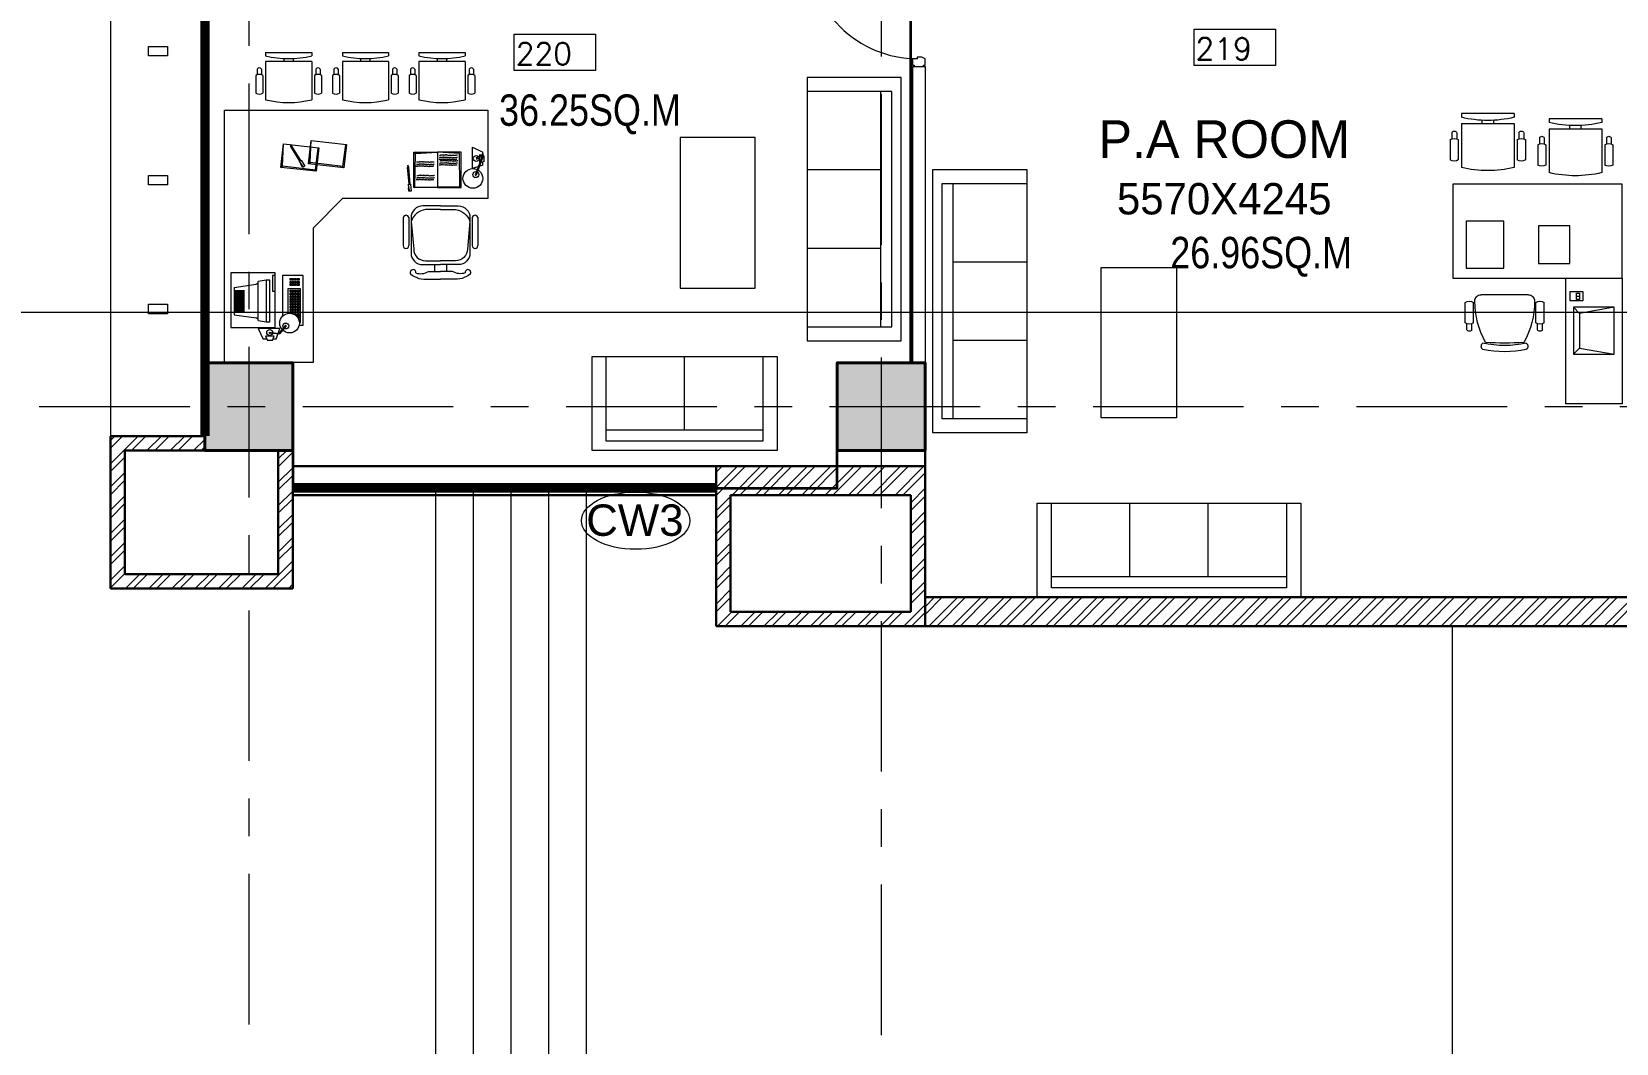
# Model space of a CAD drawing. Header units: millimetres. Extents: x 24487468 to 24959437, y -333213 to 842934.
# Drawn here: x 24713975 to 24726606, y 60625 to 68689 of the extents above; entities that cross this region are included whole.
import ezdxf

# ---------------------------------------------------------------- set-up
doc = ezdxf.new("R2010")
doc.units = ezdxf.units.MM
doc.header["$MEASUREMENT"] = 0
doc.linetypes.add('Centreline', pattern=[21, 12, -3, 3, -3])
for name, color, linetype, lineweight in [('A 0.13 dw', 175, 'Continuous', 5), ('A 0.13furniture', 30, 'Continuous', 0), ('A-DIM', 155, 'Continuous', 9), ('AREA', 7, 'Continuous', 5), ('COLUMN', 12, 'Continuous', 40), ('FALSE CEILING', 7, 'Continuous', 35), ('HACTH', 8, 'Continuous', 0), ('hatch', 9, 'Continuous', 0), ('p1 plan grid lck', 6, 'Continuous', 5), ('room number', 99, 'Continuous', 20), ('text', 7, 'Continuous', 15), ('TEXT ROOM @ 1', 3, 'Continuous', 15), ('wall', 53, 'Continuous', 15), ('Wall1', 37, 'Continuous', 30), ('WALL2', 4, 'Continuous', 15), ('win shutters', 140, 'Continuous', 25)]:
    doc.layers.add(name, color=color, linetype=linetype, lineweight=lineweight)
doc.styles.add('arial', font='times.ttf')
doc.styles.add('ATTR', font='romans.shx', dxfattribs={"width": 0.8, "height": 0.48})
doc.styles.add('ordinary', font='arial.ttf')
doc.styles.add('ROMANS', font='romans__.ttf')
doc.styles.add('Tahoma', font='technic_.ttf')

# ---------------------------------------------------------------- blocks, each defined once
blk = doc.blocks.new('column 350')
at = {"layer": 'COLUMN', "ltscale": 100}
h = blk.add_hatch(color=256, dxfattribs=at)
h.dxf.hatch_style = 1
h.paths.add_polyline_path([(1327.5, 1037.5), (627.5, 1037.5), (627.5, 337.5), (1327.5, 337.5)])
blk.add_lwpolyline([(627.5, 1037.5), (1327.5, 1037.5), (1327.5, 337.5), (627.5, 337.5)], close=True, dxfattribs=at)
blk = doc.blocks.new('*U36')
at = {"layer": 'room number'}
blk.add_lwpolyline([(45.9, 40.4), (45.9, 240.4), (490.9, 240.4), (490.9, 40.4)], close=True, dxfattribs=at)
at = {"layer": 'room number', "style": 'ROMANS'}
blk.add_attdef('ROOM_NUM', (53.1, 72.5), '', height=120, dxfattribs=at)
blk = doc.blocks.new('SEC')
at = {"layer": 'HACTH', "ltscale": 100}
blk.add_lwpolyline([(-25663, 0), (-60348, 0), (-60348, 3449), (-59923, 2854)], dxfattribs=at)
blk = doc.blocks.new('Door1000-flat-3')
at = {"layer": 'A 0.13 dw'}
for p, q in [((-38, 0), (-38, -12)), ((38, 0), (-38, 0)), ((-38, -12), (-50, -12)), ((-50, -12), (-50, -63)), ((-50, -63), (-25, -75)), ((-25, -75), (12, -75)), ((12, -75), (12, -63)), ((12, -63), (50, -63)), ((38, -12), (38, 0)), ((50, -12), (38, -12)), ((50, -63), (50, -12)), ((-50, -937), (-25, -925)), ((-50, -988), (-50, -937)), ((-38, -988), (-50, -988)), ((-38, -1000), (-38, -988)), ((38, -1000), (-38, -1000)), ((-25, -925), (12, -925)), ((12, -925), (12, -937)), ((12, -925), (886, -925)), ((12, -937), (50, -937)), ((12, -937), (886, -937)), ((50, -988), (38, -988)), ((38, -988), (38, -1000)), ((50, -937), (50, -988))]:
    blk.add_line(p, q, dxfattribs=at)
blk.add_lwpolyline([(886, -937), (886, -937, 0.414214), (12, -63)], format="xyb", dxfattribs=at)
blk = doc.blocks.new('Executive Armchair 1-flat-5-flat-1')
at = {"layer": 'A 0.13furniture'}
for p, q in [((-207.9205, 299.7425), (-369.9195, 299.7425)), ((-152.609, 286.8125), (-201.71775, 286.7925)), ((-80.00175, 209.8875), (-430.05475, 209.8875)), ((-207.9205, 234.94), (-369.9195, 234.94)), ((-152.68875, 247.275), (-200.6105, 247.28)), ((-80.00175, -209.89), (-80.00175, 209.8875)), ((0, 210), (-30.0025, 210)), ((0, 210), (0, -210)), ((-53.85975, 45), (-80.00175, 45)), ((-80.00175, -45), (-53.8405, -45)), ((-80.00175, -209.89), (-430.001, -209.89)), ((-207.9205, -234.9425), (-369.9195, -234.9425)), ((-152.68875, -247.2775), (-200.6105, -247.2825)), ((0, -210), (-30.0025, -210)), ((-207.9205, -299.745), (-369.9195, -299.745)), ((-152.609, -286.815), (-201.71775, -286.795))]:
    blk.add_line(p, q, dxfattribs=at)
for centre, radius, start, end in [((-316.09875, 267.3425), 62.82115, 148.951400001, 211.048700002), ((-261.74125, 267.3425), 62.82123, 328.951400001, 31.04859), ((-161.7745, 267.0625), 21.77348, 294.664000001, 65.104889999), ((439.44675, 0.11), 894.44925, 166.435999999, 193.5788), ((839.5795, 0), 894.58, 166.423299999, 193.576700001), ((-316.099, -267.3425), 62.821, 148.951299998, 211.048700002), ((-261.741, -267.3425), 62.821, 328.951299998, 31.04867), ((-161.7745, -267.065), 21.77342, 294.894900003, 65.336150001)]:
    blk.add_arc(centre, radius, start, end, dxfattribs=at)
at = {"layer": 'A 0.13furniture', "style": 'ATTR', "text_generation_flag": 4, "width": 0.8, "flags": 9}
blk.add_attdef('ESTCODE', (0, 0), '', height=0.1199, rotation=90, dxfattribs=at)
blk = doc.blocks.new('Executive Armchair 1-flat-6-flat-1')
at = {"layer": 'A 0.13furniture'}
for p, q in [((-207.9205, 299.7425), (-369.9195, 299.7425)), ((-152.609, 286.8125), (-201.71775, 286.7925)), ((-80.00175, 209.8875), (-430.05475, 209.8875)), ((-207.9205, 234.94), (-369.9195, 234.94)), ((-152.68875, 247.275), (-200.6105, 247.28)), ((-80.00175, -209.89), (-80.00175, 209.8875)), ((0, 210), (-30.0025, 210)), ((0, 210), (0, -210)), ((-53.85975, 45), (-80.00175, 45)), ((-80.00175, -45), (-53.8405, -45)), ((-80.00175, -209.89), (-430.001, -209.89)), ((-207.9205, -234.9425), (-369.9195, -234.9425)), ((-152.68875, -247.2775), (-200.6105, -247.2825)), ((0, -210), (-30.0025, -210)), ((-207.9205, -299.745), (-369.9195, -299.745)), ((-152.609, -286.815), (-201.71775, -286.795))]:
    blk.add_line(p, q, dxfattribs=at)
for centre, radius, start, end in [((-316.09875, 267.3425), 62.82115, 148.951400001, 211.048700002), ((-261.74125, 267.3425), 62.82123, 328.951400001, 31.04859), ((-161.7745, 267.0625), 21.77348, 294.664000001, 65.104889999), ((439.44675, 0.11), 894.44925, 166.435999999, 193.5788), ((839.5795, 0), 894.58, 166.423299999, 193.576700001), ((-316.099, -267.3425), 62.821, 148.951299998, 211.048700002), ((-261.741, -267.3425), 62.821, 328.951299998, 31.04867), ((-161.7745, -267.065), 21.77342, 294.894900003, 65.336150001)]:
    blk.add_arc(centre, radius, start, end, dxfattribs=at)
at = {"layer": 'A 0.13furniture', "style": 'ATTR', "text_generation_flag": 4, "width": 0.8, "flags": 9}
blk.add_attdef('ESTCODE', (0, 0), '', height=0.1199, rotation=90, dxfattribs=at)
blk = doc.blocks.new('sdfsdfsdf')
at = {"layer": 'A 0.13furniture'}
for p, q in [((-162023, -615733), (-162014, -615531)), ((-161955, -615537), (-161948, -615556)), ((-161939, -615551), (-161955, -615537)), ((-161866, -615687), (-161948, -615556)), ((-161857, -615681), (-161939, -615551)), ((-161771, -615701), (-161762, -615499)), ((-161725, -615770), (-161698, -615571)), ((-161698, -615571), (-161693, -615568)), ((-161473, -615738), (-161446, -615540)), ((-161446, -615540), (-161442, -615536)), ((-160827, -615607), (-160813, -615620)), ((-160813, -615620), (-160612, -615607)), ((-160411, -615620), (-160612, -615607)), ((-160608, -615925), (-160608, -615607)), ((-160294, -615755), (-160294, -615561)), ((-160294, -615561), (-160199, -615607)), ((-160199, -615640), (-160199, -615607)), ((-162038, -615745), (-162023, -615733)), ((-161725, -615770), (-162023, -615733)), ((-161869, -615689), (-161857, -615681)), ((-161835, -615743), (-161869, -615689)), ((-161857, -615681), (-161854, -615680)), ((-161852, -615715), (-161856, -615717)), ((-161839, -615744), (-161856, -615717)), ((-161854, -615680), (-161820, -615734)), ((-161835, -615741), (-161852, -615715)), ((-161835, -615741), (-161839, -615744)), ((-161820, -615734), (-161835, -615743)), ((-161786, -615713), (-161771, -615701)), ((-161473, -615738), (-161771, -615701)), ((-161466, -615749), (-161473, -615738)), ((-160882, -615726), (-160885, -615746)), ((-160871, -615899), (-160885, -615746)), ((-160874, -615745), (-160882, -615726)), ((-160860, -615898), (-160874, -615745)), ((-160817, -615921), (-160813, -615620)), ((-160407, -615921), (-160411, -615620)), ((-160199, -615724), (-160294, -615755)), ((-160197, -615623), (-160266, -615806)), ((-160261, -615659), (-160197, -615623)), ((-160192, -615633), (-160260, -615815)), ((-160257, -615669), (-160192, -615633)), ((-160226, -615705), (-160226, -615627)), ((-160226, -615627), (-160188, -615645)), ((-160188, -615692), (-160226, -615705)), ((-160199, -615724), (-160199, -615696)), ((-160188, -615692), (-160188, -615645)), ((-161725, -615770), (-161717, -615781)), ((-160875, -615899), (-160860, -615898)), ((-160869, -615963), (-160875, -615899)), ((-160860, -615898), (-160857, -615898)), ((-160857, -615898), (-160851, -615962)), ((-161746, -616298), (-161478, -616030)), ((-160871, -615930), (-160875, -615931)), ((-160872, -615962), (-160875, -615931)), ((-160868, -615961), (-160872, -615962)), ((-160868, -615961), (-160871, -615930)), ((-160851, -615962), (-160869, -615963)), ((-160827, -615929), (-160817, -615921)), ((-160817, -615921), (-160616, -615925)), ((-160616, -615925), (-160612, -615929)), ((-160407, -615921), (-160608, -615925)), ((-160925, -616203), (-160925, -616458)), ((-160873, -616203), (-160873, -616458)), ((-160296, -616203), (-160296, -616458)), ((-160244, -616203), (-160244, -616458)), ((-162495, -616707), (-162495, -617205)), ((-162092, -616707), (-162495, -616707)), ((-162116, -616731), (-162116, -616873)), ((-162092, -616731), (-162116, -616731)), ((-162092, -617205), (-162092, -616707)), ((-162024, -616731), (-162024, -617102)), ((-161835, -616731), (-162024, -616731)), ((-161835, -617181), (-161835, -616731)), ((-160638, -616631), (-160638, -616694)), ((-160531, -616631), (-160531, -616694)), ((-162464, -616838), (-162265, -616808)), ((-162464, -616838), (-162464, -617087)), ((-162464, -616866), (-162370, -616866)), ((-162464, -616877), (-162370, -616877)), ((-162464, -616887), (-162370, -616887)), ((-162464, -616898), (-162370, -616898)), ((-162464, -616909), (-162370, -616909)), ((-162173, -616773), (-162245, -616784)), ((-162245, -617140), (-162245, -616784)), ((-162173, -616773), (-162173, -617151)), ((-162139, -616773), (-162173, -616773)), ((-162139, -617151), (-162139, -616773)), ((-162116, -616873), (-162092, -616873)), ((-161977, -616850), (-161977, -617076)), ((-161859, -616850), (-161977, -616850)), ((-161859, -617158), (-161859, -616850)), ((-162464, -616920), (-162370, -616920)), ((-162464, -616930), (-162370, -616930)), ((-162464, -616941), (-162370, -616941)), ((-162464, -616941), (-162370, -616941)), ((-162464, -616952), (-162370, -616952)), ((-162464, -616963), (-162370, -616963)), ((-162464, -616973), (-162370, -616973)), ((-162464, -616984), (-162370, -616984)), ((-162464, -616995), (-162370, -616995)), ((-162464, -617005), (-162370, -617005)), ((-162464, -617016), (-162370, -617016)), ((-162464, -617027), (-162370, -617027)), ((-162464, -617038), (-162370, -617038)), ((-162464, -617048), (-162370, -617048)), ((-162464, -617059), (-162370, -617059)), ((-162464, -617087), (-162265, -617116)), ((-162245, -617140), (-162173, -617151)), ((-162173, -617151), (-162139, -617151)), ((-162056, -617257), (-161999, -617188)), ((-162047, -617262), (-161990, -617194)), ((-161872, -617181), (-161835, -617181)), ((-161870, -617158), (-161859, -617158)), ((-162495, -617205), (-162092, -617205)), ((-162245, -617214), (-162199, -617309)), ((-162050, -617214), (-162245, -617214)), ((-162166, -617309), (-162199, -617309)), ((-162101, -617283), (-162179, -617283)), ((-162179, -617283), (-162161, -617321)), ((-162114, -617321), (-162161, -617321)), ((-162146, -617247), (-162056, -617257)), ((-162136, -617251), (-162047, -617262)), ((-162114, -617321), (-162101, -617283)), ((-162082, -617309), (-162110, -617309)), ((-162082, -617309), (-162050, -617214))]:
    blk.add_line(p, q, dxfattribs=at)
for points in [[(-162552, -616019), (-162552, -615224), (-160152, -615224), (-160152, -615734)], [(-160152, -615734), (-160152, -616030), (-161478, -616030)], [(-161746, -616298), (-161746, -617524), (-162552, -617524), (-162552, -616019)], [(-161922, -617083), (-161915, -617083), (-161915, -617086)], [(-161910, -617089), (-161910, -617083), (-161902, -617083), (-161902, -617096)], [(-161892, -617105), (-161886, -617105), (-161886, -617112)], [(-161876, -617131), (-161872, -617131), (-161872, -617146), (-161872, -617146)]]:
    blk.add_lwpolyline(points, dxfattribs=at)
for points in [[(-161693, -615568), (-161717, -615781), (-162038, -615745), (-162014, -615531)], [(-161442, -615536), (-161466, -615749), (-161786, -615713), (-161762, -615499)], [(-160612, -615929), (-160827, -615929), (-160827, -615607), (-160612, -615607)], [(-160612, -615929), (-160397, -615929), (-160397, -615607), (-160612, -615607)], [(-161945, -616758), (-161945, -616773), (-161954, -616773), (-161954, -616758)], [(-161930, -616758), (-161930, -616773), (-161939, -616773), (-161939, -616758)], [(-161915, -616758), (-161915, -616773), (-161924, -616773), (-161924, -616758)], [(-161902, -616758), (-161902, -616773), (-161910, -616773), (-161910, -616758)], [(-161886, -616758), (-161886, -616773), (-161895, -616773), (-161895, -616758)], [(-161872, -616758), (-161872, -616773), (-161880, -616773), (-161880, -616758)], [(-161945, -616784), (-161945, -616799), (-161954, -616799), (-161954, -616784)], [(-161945, -616806), (-161945, -616821), (-161954, -616821), (-161954, -616806)], [(-161945, -616865), (-161945, -616881), (-161954, -616881), (-161954, -616865)], [(-161945, -616891), (-161945, -616906), (-161954, -616906), (-161954, -616891)], [(-161930, -616784), (-161930, -616799), (-161939, -616799), (-161939, -616784)], [(-161930, -616806), (-161930, -616821), (-161939, -616821), (-161939, -616806)], [(-161930, -616865), (-161930, -616881), (-161939, -616881), (-161939, -616865)], [(-161930, -616891), (-161930, -616906), (-161939, -616906), (-161939, -616891)], [(-161915, -616784), (-161915, -616799), (-161924, -616799), (-161924, -616784)], [(-161915, -616806), (-161915, -616821), (-161924, -616821), (-161924, -616806)], [(-161915, -616865), (-161915, -616881), (-161924, -616881), (-161924, -616865)], [(-161915, -616891), (-161915, -616906), (-161924, -616906), (-161924, -616891)], [(-161902, -616784), (-161902, -616799), (-161910, -616799), (-161910, -616784)], [(-161902, -616806), (-161902, -616821), (-161910, -616821), (-161910, -616806)], [(-161902, -616865), (-161902, -616881), (-161910, -616881), (-161910, -616865)], [(-161902, -616891), (-161902, -616906), (-161910, -616906), (-161910, -616891)], [(-161886, -616784), (-161886, -616799), (-161895, -616799), (-161895, -616784)], [(-161886, -616806), (-161886, -616821), (-161895, -616821), (-161895, -616806)], [(-161886, -616865), (-161886, -616881), (-161895, -616881), (-161895, -616865)], [(-161886, -616891), (-161886, -616906), (-161895, -616906), (-161895, -616891)], [(-161872, -616784), (-161872, -616799), (-161880, -616799), (-161880, -616784)], [(-161872, -616806), (-161872, -616821), (-161880, -616821), (-161880, -616806)], [(-161872, -616865), (-161872, -616881), (-161880, -616881), (-161880, -616865)], [(-161872, -616891), (-161872, -616906), (-161880, -616906), (-161880, -616891)], [(-161945, -616914), (-161945, -616929), (-161954, -616929), (-161954, -616914)], [(-161945, -616940), (-161945, -616955), (-161954, -616955), (-161954, -616940)], [(-161945, -616960), (-161945, -616976), (-161954, -616976), (-161954, -616960)], [(-161945, -616986), (-161945, -617001), (-161954, -617001), (-161954, -616986)], [(-161945, -617009), (-161945, -617024), (-161954, -617024), (-161954, -617009)], [(-161945, -617035), (-161945, -617050), (-161954, -617050), (-161954, -617035)], [(-161930, -616914), (-161930, -616929), (-161939, -616929), (-161939, -616914)], [(-161930, -616940), (-161930, -616955), (-161939, -616955), (-161939, -616940)], [(-161930, -616960), (-161930, -616976), (-161939, -616976), (-161939, -616960)], [(-161930, -616986), (-161930, -617001), (-161939, -617001), (-161939, -616986)], [(-161930, -617009), (-161930, -617024), (-161939, -617024), (-161939, -617009)], [(-161930, -617035), (-161930, -617050), (-161939, -617050), (-161939, -617035)], [(-161915, -616914), (-161915, -616929), (-161924, -616929), (-161924, -616914)], [(-161915, -616940), (-161915, -616955), (-161924, -616955), (-161924, -616940)], [(-161915, -616960), (-161915, -616976), (-161924, -616976), (-161924, -616960)], [(-161915, -616986), (-161915, -617001), (-161924, -617001), (-161924, -616986)], [(-161915, -617009), (-161915, -617024), (-161924, -617024), (-161924, -617009)], [(-161915, -617035), (-161915, -617050), (-161924, -617050), (-161924, -617035)], [(-161902, -616914), (-161902, -616929), (-161910, -616929), (-161910, -616914)], [(-161902, -616940), (-161902, -616955), (-161910, -616955), (-161910, -616940)], [(-161902, -616960), (-161902, -616976), (-161910, -616976), (-161910, -616960)], [(-161902, -616986), (-161902, -617001), (-161910, -617001), (-161910, -616986)], [(-161902, -617009), (-161902, -617024), (-161910, -617024), (-161910, -617009)], [(-161902, -617035), (-161902, -617050), (-161910, -617050), (-161910, -617035)], [(-161886, -616914), (-161886, -616929), (-161895, -616929), (-161895, -616914)], [(-161886, -616940), (-161886, -616955), (-161895, -616955), (-161895, -616940)], [(-161886, -616960), (-161886, -616976), (-161895, -616976), (-161895, -616960)], [(-161886, -616986), (-161886, -617001), (-161895, -617001), (-161895, -616986)], [(-161886, -617009), (-161886, -617024), (-161895, -617024), (-161895, -617009)], [(-161886, -617035), (-161886, -617050), (-161895, -617050), (-161895, -617035)], [(-161872, -616914), (-161872, -616929), (-161880, -616929), (-161880, -616914)], [(-161872, -616940), (-161872, -616955), (-161880, -616955), (-161880, -616940)], [(-161872, -616960), (-161872, -616976), (-161880, -616976), (-161880, -616960)], [(-161872, -616986), (-161872, -617001), (-161880, -617001), (-161880, -616986)], [(-161872, -617009), (-161872, -617024), (-161880, -617024), (-161880, -617009)], [(-161872, -617035), (-161872, -617050), (-161880, -617050), (-161880, -617035)], [(-161945, -617057), (-161945, -617072), (-161954, -617072), (-161954, -617057)], [(-161930, -617057), (-161930, -617072), (-161939, -617072), (-161939, -617057)], [(-161915, -617057), (-161915, -617072), (-161924, -617072), (-161924, -617057)], [(-161902, -617057), (-161902, -617072), (-161910, -617072), (-161910, -617057)], [(-161886, -617057), (-161886, -617072), (-161895, -617072), (-161895, -617057)], [(-161886, -617083), (-161886, -617098), (-161895, -617098), (-161895, -617083)], [(-161872, -617057), (-161872, -617072), (-161880, -617072), (-161880, -617057)], [(-161872, -617083), (-161872, -617098), (-161880, -617098), (-161880, -617083)], [(-161872, -617105), (-161872, -617120), (-161880, -617120), (-161880, -617105)]]:
    blk.add_lwpolyline(points, close=True, dxfattribs=at)
for points in [[(-160584, -616096), (-160746, -616096, 0.414214), (-160853, -616203), (-160853, -616526, 0.418376), (-160746, -616631), (-160584, -616631)], [(-160584, -616130), (-160721, -616130, 0.28028), (-160853, -616237), (-160829, -616490, 0.418376), (-160721, -616596), (-160584, -616596)], [(-160584, -616096), (-160423, -616096, -0.414214), (-160316, -616203), (-160316, -616526, -0.418376), (-160423, -616631), (-160584, -616631)], [(-160584, -616130), (-160447, -616130, -0.28028), (-160316, -616237), (-160340, -616490, -0.418376), (-160447, -616596), (-160584, -616596)], [(-160858, -616716, 0.207066), (-160694, -616763), (-160584, -616763)], [(-160809, -616707, 0.214578), (-160695, -616694), (-160584, -616694)], [(-160360, -616707, -0.214578), (-160474, -616694), (-160584, -616694)], [(-160311, -616716, -0.207066), (-160475, -616763), (-160584, -616763)]]:
    blk.add_lwpolyline(points, format="xyb", dxfattribs=at)
for centre, radius in [((-160259, -615664), 27.1), ((-160290, -615846), 89.7), ((-160263, -615811), 27.1), ((-161960, -617164), 89.7), ((-161994, -617190), 27.1), ((-162141, -617249), 27.1)]:
    blk.add_circle(centre, radius, dxfattribs=at)
for centre, radius, start, end in [((-160259, -615664), 5.37, 290.2362, 110.2362), ((-160263, -615811), 5.37, 124.9751, 304.9751), ((-160899, -616208), 26.3, 10.358, 169.4219), ((-160270, -616208), 26.3, 10.5781, 169.642), ((-160899, -616458), 25.9, 180, 0), ((-160270, -616458), 25.9, 180, 0), ((-160835, -616703), 26.3, 352.4652, 210.1772), ((-160334, -616703), 26.3, 329.8228, 187.5348), ((-162269, -616785), 23.8, 276.4338, 2.748), ((-162269, -617139), 23.8, 357.252, 83.5662), ((-161995, -617191), 5.37, 325.0249, 145.0249), ((-162141, -617249), 5.37, 159.7638, 339.7638)]:
    blk.add_arc(centre, radius, start, end, dxfattribs=at)
for points in [[(-160646, -615735), (-160657, -615736), (-160663, -615737), (-160671, -615736), (-160676, -615737), (-160685, -615736), (-160690, -615739), (-160699, -615734), (-160703, -615737), (-160714, -615734), (-160718, -615737), (-160725, -615734), (-160727, -615736), (-160747, -615733), (-160749, -615736), (-160755, -615733), (-160771, -615734), (-160774, -615731), (-160777, -615734), (-160781, -615733), (-160784, -615734), (-160793, -615735), (-160799, -615736), (-160803, -615734), (-160806, -615737), (-160807, -615736), (-160808, -615736)], [(-160642, -615718), (-160653, -615719), (-160658, -615721), (-160667, -615719), (-160672, -615721), (-160680, -615719), (-160686, -615722), (-160694, -615718), (-160698, -615721), (-160709, -615718), (-160713, -615721), (-160720, -615718), (-160723, -615719), (-160742, -615716), (-160745, -615719), (-160750, -615716), (-160767, -615717), (-160770, -615715), (-160772, -615718), (-160776, -615716), (-160779, -615718), (-160789, -615718), (-160794, -615719), (-160798, -615718), (-160801, -615720), (-160802, -615719), (-160804, -615719)], [(-160641, -615697), (-160652, -615698), (-160657, -615699), (-160666, -615698), (-160671, -615699), (-160679, -615698), (-160685, -615701), (-160693, -615697), (-160697, -615699), (-160708, -615697), (-160712, -615699), (-160719, -615697), (-160722, -615698), (-160741, -615695), (-160744, -615698), (-160749, -615695), (-160766, -615696), (-160769, -615694), (-160771, -615696), (-160775, -615695), (-160778, -615696), (-160788, -615697), (-160793, -615698), (-160797, -615696), (-160800, -615699), (-160801, -615698), (-160803, -615698)], [(-160435, -615672), (-160446, -615674), (-160452, -615675), (-160460, -615673), (-160465, -615675), (-160474, -615673), (-160479, -615676), (-160488, -615672), (-160491, -615675), (-160503, -615672), (-160507, -615675), (-160514, -615672), (-160516, -615674), (-160536, -615670), (-160538, -615673), (-160544, -615670), (-160560, -615672), (-160563, -615669), (-160566, -615672), (-160570, -615670), (-160572, -615672), (-160582, -615672), (-160588, -615673), (-160592, -615672), (-160594, -615675), (-160596, -615673), (-160597, -615673)], [(-160434, -615724), (-160445, -615725), (-160450, -615726), (-160459, -615725), (-160464, -615726), (-160473, -615725), (-160478, -615728), (-160486, -615723), (-160490, -615726), (-160502, -615723), (-160505, -615726), (-160513, -615723), (-160515, -615725), (-160534, -615722), (-160537, -615725), (-160543, -615722), (-160559, -615723), (-160562, -615720), (-160564, -615723), (-160569, -615722), (-160571, -615723), (-160581, -615723), (-160586, -615725), (-160591, -615723), (-160593, -615726), (-160595, -615725), (-160596, -615725)], [(-160431, -615655), (-160442, -615657), (-160447, -615658), (-160456, -615657), (-160461, -615658), (-160469, -615657), (-160475, -615660), (-160483, -615655), (-160487, -615658), (-160498, -615655), (-160502, -615658), (-160509, -615655), (-160512, -615657), (-160531, -615654), (-160534, -615656), (-160539, -615654), (-160556, -615655), (-160559, -615652), (-160561, -615655), (-160565, -615654), (-160568, -615655), (-160578, -615655), (-160583, -615656), (-160587, -615655), (-160590, -615658), (-160591, -615656), (-160593, -615656)], [(-160430, -615634), (-160441, -615636), (-160446, -615637), (-160454, -615635), (-160460, -615637), (-160468, -615635), (-160473, -615638), (-160482, -615634), (-160486, -615637), (-160497, -615634), (-160501, -615637), (-160508, -615634), (-160511, -615636), (-160530, -615632), (-160532, -615635), (-160538, -615632), (-160555, -615634), (-160557, -615631), (-160560, -615634), (-160564, -615633), (-160567, -615634), (-160577, -615634), (-160582, -615635), (-160586, -615634), (-160589, -615637), (-160590, -615635), (-160592, -615635)], [(-160430, -615707), (-160441, -615708), (-160446, -615710), (-160454, -615708), (-160460, -615710), (-160468, -615708), (-160473, -615711), (-160482, -615707), (-160486, -615710), (-160497, -615707), (-160501, -615710), (-160508, -615707), (-160511, -615708), (-160530, -615705), (-160532, -615708), (-160538, -615705), (-160555, -615706), (-160557, -615704), (-160560, -615706), (-160564, -615705), (-160567, -615706), (-160577, -615707), (-160582, -615708), (-160586, -615706), (-160589, -615709), (-160590, -615708), (-160592, -615708)], [(-160428, -615686), (-160439, -615687), (-160445, -615688), (-160453, -615687), (-160459, -615688), (-160467, -615687), (-160472, -615690), (-160481, -615685), (-160485, -615688), (-160496, -615685), (-160500, -615688), (-160507, -615685), (-160509, -615687), (-160529, -615684), (-160531, -615687), (-160537, -615684), (-160554, -615685), (-160556, -615682), (-160559, -615685), (-160563, -615684), (-160566, -615685), (-160576, -615685), (-160581, -615687), (-160585, -615685), (-160588, -615688), (-160589, -615687), (-160590, -615687)], [(-160644, -615857), (-160655, -615859), (-160660, -615860), (-160669, -615859), (-160674, -615860), (-160683, -615859), (-160688, -615862), (-160696, -615857), (-160700, -615860), (-160712, -615857), (-160715, -615860), (-160723, -615857), (-160725, -615859), (-160744, -615856), (-160747, -615859), (-160753, -615856), (-160769, -615857), (-160772, -615854), (-160774, -615857), (-160779, -615856), (-160781, -615857), (-160791, -615857), (-160796, -615859), (-160801, -615857), (-160803, -615860), (-160805, -615859), (-160806, -615859)], [(-160639, -615841), (-160650, -615842), (-160656, -615843), (-160664, -615842), (-160670, -615843), (-160678, -615842), (-160683, -615845), (-160692, -615841), (-160696, -615843), (-160707, -615841), (-160711, -615843), (-160718, -615841), (-160721, -615842), (-160740, -615839), (-160742, -615842), (-160748, -615839), (-160765, -615840), (-160767, -615837), (-160770, -615840), (-160774, -615839), (-160777, -615840), (-160787, -615841), (-160792, -615842), (-160796, -615840), (-160799, -615843), (-160800, -615842), (-160802, -615842)], [(-160638, -615819), (-160649, -615821), (-160655, -615822), (-160663, -615821), (-160669, -615822), (-160677, -615821), (-160682, -615824), (-160691, -615819), (-160695, -615822), (-160706, -615819), (-160710, -615822), (-160717, -615819), (-160719, -615821), (-160739, -615818), (-160741, -615821), (-160747, -615818), (-160764, -615819), (-160766, -615816), (-160769, -615819), (-160773, -615818), (-160776, -615819), (-160785, -615819), (-160791, -615821), (-160795, -615819), (-160798, -615822), (-160799, -615821), (-160800, -615821)]]:
    blk.add_spline(points, degree=3, dxfattribs=at)
at = {"layer": 'A 0.13furniture', "rotation": 90}
for name, p in [('Executive Armchair 1-flat-6-flat-1', (-161968, -614699)), ('Executive Armchair 1-flat-6-flat-1', (-161269, -614699)), ('Executive Armchair 1-flat-5-flat-1', (-160571, -614699))]:
    blk.add_blockref(name, p, dxfattribs=at)
blk = doc.blocks.new("84'' Sofa-flat-3-flat-1")
at = {"layer": 'A 0.13furniture'}
for p, q in [((-1987.5, -75), (-1987.5, -749.999925)), ((-112.5, -75), (-1987.5, -75)), ((-112.5, -749.999925), (-112.5, -75)), ((-112.5, -162.5), (-1987.5, -162.5)), ((-1362.5, -162.5), (-1362.5, -749.999925)), ((-737.5, -162.5), (-737.5, -749.999925))]:
    blk.add_line(p, q, dxfattribs=at)
blk.add_lwpolyline([(0, -749.999925), (0, 0), (-2100, 0), (-2100, -749.999925)], close=True, dxfattribs=at)
at = {"layer": 'A 0.13furniture', "style": 'ATTR', "text_generation_flag": 4, "width": 0.8, "flags": 9}
blk.add_attdef('ESTCODE', (0, 0), '', height=0.42, rotation=180, dxfattribs=at)
blk = doc.blocks.new('s11')
at = {"layer": 'A 0.13furniture'}
for p, q in [((-1363, 675), (-1363, 0)), ((-113, 675), (-1363, 675)), ((-113, 0), (-113, 675)), ((-1363, 587), (-1363, 0)), ((-113, 587), (-1363, 587)), ((-738, 587), (-738, 0))]:
    blk.add_line(p, q, dxfattribs=at)
blk.add_lwpolyline([(0, 0), (0, 750), (-1475, 750), (-1475, 0)], close=True, dxfattribs=at)
at = {"layer": 'A 0.13furniture', "style": 'ATTR', "text_generation_flag": 4, "width": 0.8, "flags": 9}
blk.add_attdef('ESTCODE', (0, 750), '', height=0.42, rotation=180, dxfattribs=at)
blk = doc.blocks.new('Production Armchair 1-flat-3-flat-1')
at = {"layer": 'A 0.13furniture'}
for p, q in [((175, 302), (224, 302)), ((175, 262), (225, 262)), ((231, 315), (393, 315)), ((231, 250), (393, 250)), ((454, 189), (454, -188)), ((231, -248), (393, -248)), ((175, -261), (225, -261)), ((175, -300), (224, -300)), ((231, -313), (393, -313))]:
    blk.add_line(p, q, dxfattribs=at)
for centre, radius, start, end in [((185, 282), 21.8, 114.8953, 245.3358), ((284, 282), 62.8, 148.9511, 211.0489), ((340, 282), 62.8, 328.9511, 31.0489), ((804, 0), 804, 167.6021, 192.3979), ((44, 156), 30.3, 34.2916, 145.7084), ((854, 0), 804, 167.6021, 192.3979), ((1965, 0), 1896, 175.3453, 184.606), ((402, -433), 672, 89.8784, 119.0931), ((405, 190), 48.9, 359.252, 92.1864), ((44, -156), 30.3, 214.2902, 325.7098), ((402, 435), 672, 240.894, 270.1219), ((284, -281), 62.8, 148.9511, 211.0489), ((340, -281), 62.8, 328.9511, 31.0489), ((405, -188), 48.9, 267.8132, 0.748), ((185, -280), 21.8, 114.6645, 245.1044)]:
    blk.add_arc(centre, radius, start, end, dxfattribs=at)
at = {"layer": 'A 0.13furniture', "style": 'ATTR', "text_generation_flag": 4, "width": 0.8, "flags": 9}
blk.add_attdef('ESTCODE', (0, 0), '', height=0.126, rotation=270, dxfattribs=at)
blk = doc.blocks.new('ASD-flat-1-flat-1')
at = {"layer": 'A 0.13furniture'}
for p, q in [((552383, -73628), (551383, -73628)), ((551383, -73628), (551383, -74078)), ((551777, -74017), (551777, -73692)), ((551827, -73967), (551777, -73692)), ((551777, -73692), (552152, -73692)), ((552152, -73692), (552102, -73967)), ((552152, -73692), (552152, -74017)), ((551777, -74017), (551827, -73967)), ((552152, -74017), (551777, -74017)), ((552102, -73967), (551827, -73967)), ((552102, -73967), (552152, -74017)), ((552202, -73942), (552202, -74042)), ((552277, -73942), (552202, -73942)), ((552214, -73967), (552214, -73992)), ((552264, -73967), (552214, -73967)), ((552214, -73992), (552264, -73992)), ((552239, -73967), (552239, -73992)), ((552264, -73992), (552264, -73967)), ((552277, -74042), (552277, -73942)), ((551383, -74078), (552383, -74078)), ((552202, -74042), (552277, -74042))]:
    blk.add_line(p, q, dxfattribs=at)
for points in [[(553133, -73628), (553133, -74978), (552383, -74978), (552383, -73628)], [(552801, -74296), (552501, -74296), (552501, -74046), (552801, -74046)], [(552839, -74871), (552464, -74871), (552464, -74571), (552839, -74571)]]:
    blk.add_lwpolyline(points, close=True, dxfattribs=at)
for name, p in [('Executive Armchair 1-flat-6-flat-1', (553655, -74001)), ('Production Armchair 1-flat-3-flat-1', (551797, -74565)), ('Executive Armchair 1-flat-5-flat-1', (553696, -74699))]:
    blk.add_blockref(name, p, dxfattribs=at)
at = {"layer": 'A 0.13furniture', "style": 'ATTR', "width": 0.8, "flags": 9}
blk.add_attdef('ESTCODE', (551777, -73692), '', height=0.00147, dxfattribs=at)

msp = doc.modelspace()

# ---------------------------------------------------------------- hatches: boundary and pattern name
at = {"layer": 'hatch', "ltscale": 100}
h = msp.add_hatch(dxfattribs=at)
h.set_pattern_fill('ANSI32', color=256, scale=350)
h.set_pattern_definition([(45, (24715329.55, 64858), (-92.808, 92.808), []), (45, (24715391.42, 64858), (-92.808, 92.808), [])])
h.paths.add_polyline_path([(24715356.7, 65465.5), (24714603.4, 65465.5), (24714603.4, 64250.5), (24716055.7, 64250.5), (24716055.7, 65350.5), (24715940.7, 65350.5), (24715940.7, 64365.5), (24714718.4, 64365.5), (24714718.4, 65350.5), (24715355.7, 65350.5)])
h = msp.add_hatch(dxfattribs=at)
h.set_pattern_fill('ANSI32', color=256, scale=350)
h.set_pattern_definition([(45, (24724611.64, 64650.5), (-92.808, 92.808), []), (45, (24724673.52, 64650.5), (-92.808, 92.808), [])])
h.paths.add_polyline_path([(24728126.6, 65350.5), (24727896.6, 65350.5), (24727896.6, 64180.5), (24721096.6, 64180.5), (24721096.6, 63950.5), (24728126.6, 63950.5)])
h = msp.add_hatch(dxfattribs=at)
h.set_pattern_fill('ANSI32', color=256, scale=350)
h.set_pattern_definition([(45, (24720264.14, 64588), (-92.808, 92.808), []), (45, (24720326.02, 64588), (-92.808, 92.808), [])])
h.paths.add_polyline_path([(24721096.6, 65225.5), (24719431.6, 65225.5), (24719431.6, 63950.5), (24721096.6, 63950.5)])
h.paths.add_polyline_path([(24720981.6, 64995.5), (24720981.6, 64065.5), (24719546.6, 64065.5), (24719546.6, 64995.5)], flags=16)

# ---------------------------------------------------------------- linework, layer by layer
at = {"layer": 'A 0.13furniture'}
for points in [[(24719143.1, 67844.3), (24719143.1, 66644.3), (24719743.1, 66644.3), (24719743.1, 67844.3)], [(24723099.4, 66810.4), (24723099.4, 65610.4), (24722499.4, 65610.4), (24722499.4, 66810.4)]]:
    msp.add_lwpolyline(points, close=True, dxfattribs=at)
at = {"layer": 'A-DIM', "ltscale": 100}
for p, q in [((24717196.7, 53350.5), (24717196.7, 65050.5)), ((24717496.7, 60300.5), (24717496.7, 65050.5)), ((24717796.7, 60300.5), (24717796.7, 65050.5)), ((24718096.7, 60300.5), (24718096.7, 65050.5)), ((24718396.7, 60300.5), (24718396.7, 65050.5)), ((24725296.7, 63950.5), (24725296.7, 60050.5))]:
    msp.add_line(p, q, dxfattribs=at)
at = {"layer": 'FALSE CEILING', "ltscale": 100}
msp.add_lwpolyline([(24720981.6, 70350.5), (24720981.6, 71350.5), (24720397.2, 71350.5), (24720397.2, 71950.5), (24716056.3, 71950.5), (24716056.3, 71350.5), (24715357.2, 71350.5), (24715357.2, 66050.5), (24716055.7, 66050.5), (24716055.7, 65050.5), (24720396.6, 65050.5), (24720396.6, 66050.5), (24720981.6, 66050.5), (24720981.6, 70350.5)], dxfattribs=at)
at = {"layer": 'hatch', "ltscale": 100}
for p, q in [((24715356.7, 65465.6), (24715356.7, 65350.5)), ((24715940.7, 65350.5), (24716055.7, 65350.5))]:
    msp.add_line(p, q, dxfattribs=at)
msp.add_lwpolyline([(24715356.7, 65465.5), (24714603.4, 65465.5), (24714603.4, 64250.5), (24716055.7, 64250.5), (24716055.7, 65350.5), (24715940.7, 65350.5), (24715940.7, 64365.5), (24714718.4, 64365.5), (24714718.4, 65350.5), (24715355.7, 65350.5)], close=True, dxfattribs=at)
at = {"layer": 'p1 plan grid lck', "linetype": 'Centreline', "ltscale": 100}
for p, q in [((24715706.8, 89276), (24715706.8, 42429)), ((24720747.7, 89191), (24720747.7, 42344)), ((24709835.8, 65700.5), (24762025.5, 65700.5))]:
    msp.add_line(p, q, dxfattribs=at)
at = {"layer": 'text', "ltscale": 100}
msp.add_ellipse((24718789.4, 64791), major_axis=(-432.5, 0), ratio=0.5276082, dxfattribs=at)
at = {"layer": 'wall', "ltscale": 100}
msp.add_line((24714603.4, 83935.5), (24714603.4, 65465.5), dxfattribs=at)
for points in [[(24714907, 68571.2), (24715057, 68571.2), (24715057, 68496.2), (24714907, 68496.2)], [(24714906.9, 67543.4), (24715056.9, 67543.4), (24715056.9, 67468.4), (24714906.9, 67468.4)], [(24714906.8, 66515.7), (24715056.8, 66515.7), (24715056.8, 66440.7), (24714906.8, 66440.7)]]:
    msp.add_lwpolyline(points, close=True, dxfattribs=at)
at = {"layer": 'Wall1', "ltscale": 100}
for p, q in [((24715355.7, 65450.6), (24715355.7, 84050.5)), ((24715356.7, 65465.6), (24714603.4, 65465.5)), ((24715355.7, 65465.5), (24714603.4, 65465.5)), ((24714603.4, 64250.5), (24714603.4, 65465.5)), ((24715940.7, 65350.5), (24714718.4, 65350.5)), ((24714718.4, 64365.5), (24714718.4, 65350.5)), ((24715940.7, 65350.5), (24715940.7, 64365.5)), ((24716055.7, 65350.5), (24716055.7, 64250.5)), ((24720396.6, 65350.5), (24720396.6, 65225.5)), ((24721096.6, 65350.5), (24721096.6, 63950.5)), ((24716055.7, 65225.5), (24719431.6, 65225.5)), ((24721096.6, 65225.5), (24719431.6, 65225.5)), ((24719431.6, 65225.5), (24719431.6, 63950.5)), ((24720396.6, 65225.5), (24719905.9, 65225.5)), ((24716055.7, 64995.5), (24719431.6, 64995.5)), ((24720981.6, 64995.5), (24719546.6, 64995.5)), ((24719546.6, 64995.5), (24719546.6, 64065.5)), ((24720981.6, 64995.5), (24720981.6, 64065.5)), ((24715940.7, 64365.5), (24714718.4, 64365.5)), ((24716055.7, 64250.5), (24714603.4, 64250.5)), ((24715856.6, 64250.3), (24715856.6, 64250.5)), ((24721096.6, 64180.5), (24727896.6, 64180.5)), ((24719546.6, 64065.5), (24720981.6, 64065.5)), ((24719431.6, 63950.5), (24728126.6, 63950.5))]:
    msp.add_line(p, q, dxfattribs=at)
at = {"layer": 'WALL2', "ltscale": 100}
for p, q in [((24720996.6, 68410.5), (24720996.6, 66050.5)), ((24720996.6, 68410.5), (24721096.6, 68410.5)), ((24721096.6, 68410.5), (24721096.6, 66050.5))]:
    msp.add_line(p, q, dxfattribs=at)
at = {"layer": 'win shutters', "ltscale": 100, "const_width": 75}
for points in [[(24715358.3, 83935.5), (24715356.7, 65465.5)], [(24716055.7, 65053), (24719431.6, 65053)]]:
    msp.add_lwpolyline(points, dxfattribs=at)

# ---------------------------------------------------------------- block references
at = {"layer": 'A 0.13 dw', "rotation": 180}
msp.add_blockref('Door1000-flat-3', (24721046.6, 68410.5), dxfattribs=at)
at = {"layer": 'A 0.13furniture', "ltscale": 100, "xscale": 0.8749099353706252, "yscale": 0.8749099353706252, "zscale": 0.8749099353706252}
msp.add_blockref('sdfsdfsdf', (24857730.8, 606328.7), dxfattribs=at)
at = {"layer": 'A 0.13furniture', "rotation": 270}
msp.add_blockref("84'' Sofa-flat-3-flat-1", (24720906.3, 66224.4), dxfattribs=at)
at = {"layer": 'A 0.13furniture', "xscale": -1}
for name, p, rotation in [('ASD-flat-1-flat-1', (24800280.9, -485659.6), 269.9999999813613), ("84'' Sofa-flat-3-flat-1", (24721157, 65491.5), 90), ('s11', (24719917.3, 66100.5), 180), ("84'' Sofa-flat-3-flat-1", (24724090.9, 64180.5), 180)]:
    msp.add_blockref(name, p, dxfattribs=dict(at, rotation=rotation))
at = {"layer": 'COLUMN', "rotation": 89.99999999994951}
for p in [(24716393.2, 64723), (24721434.1, 64723)]:
    msp.add_blockref('column 350', p, dxfattribs=at)
at = {"layer": 'HACTH'}
msp.add_blockref('SEC', (24765467.8, 66450.5), dxfattribs=at)
at = {"layer": 'room number', "xscale": 1.456692913385827, "yscale": 1.456692913385827, "zscale": 0.984251968503937}
for p, values in [((24717755.3, 68320.2), {'ROOM_NUM': '220'}), ((24723174.3, 68359.2), {'ROOM_NUM': '219'})]:
    msp.add_blockref('*U36', p, dxfattribs=at).add_auto_attribs(values)

# ---------------------------------------------------------------- texts
at = {"layer": 'AREA', "char_height": 250, "attachment_point": 1, "style": 'Tahoma'}
for s, insert, width in [('36.25SQ.M', (24717700.8, 68189), 955.205), ('26.96SQ.M', (24723051, 67053.3), 985.522)]:
    msp.add_mtext(s, dxfattribs=dict(at, insert=insert, width=width))
at = {"layer": 'text', "ltscale": 100, "insert": (24718395.3, 64920.4), "char_height": 250, "width": 155.781, "attachment_point": 1, "style": 'ordinary'}
msp.add_mtext('CW3', dxfattribs=at)
at = {"layer": 'TEXT ROOM @ 1', "insert": (24723481, 67855.7), "char_height": 300, "width": 3727.456, "attachment_point": 5, "style": 'arial'}
msp.add_mtext('{\\fTechnic|b0|i0|c2|p2;\\P\\fNirmala UI|b0|i0|c0|p34;P.A ROOM\\P\\H0.83333x;5570X4245}', dxfattribs=at)

doc.saveas('drawing.dxf')
